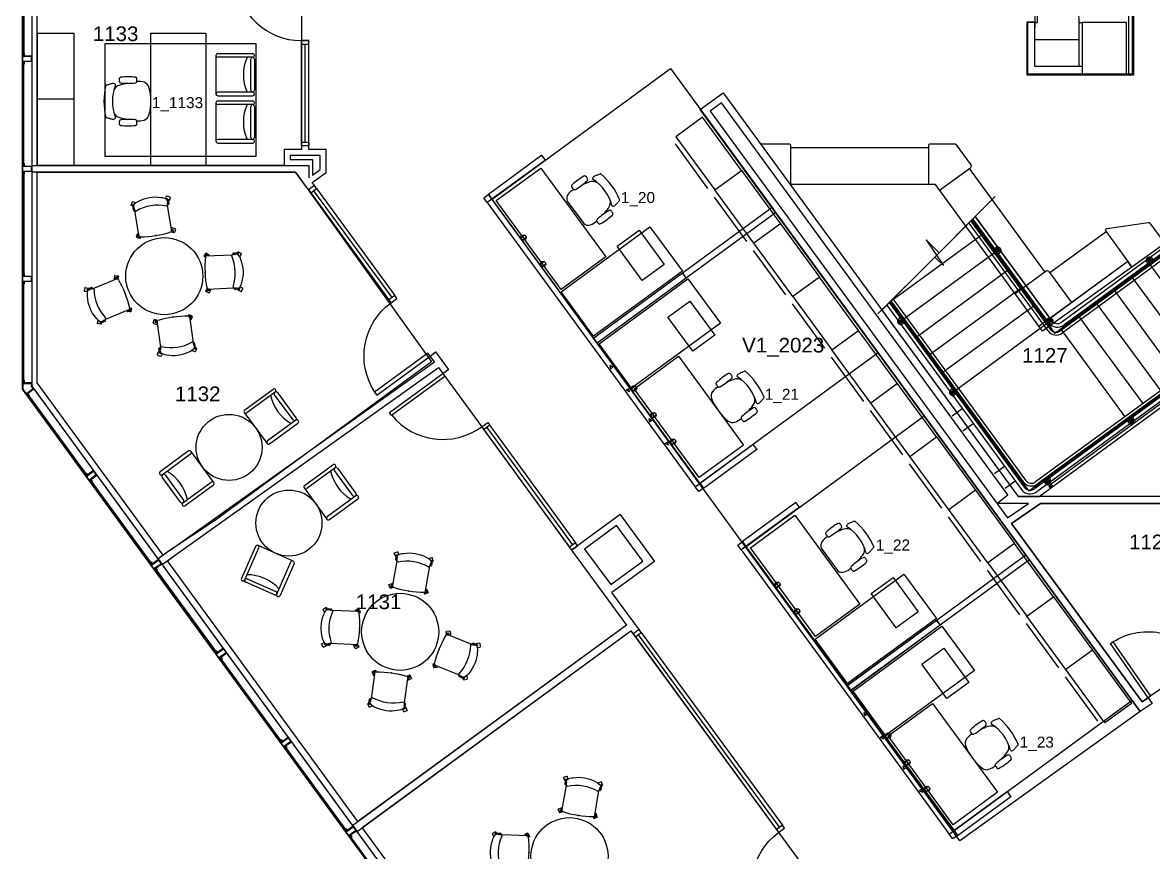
# Model space of a CAD drawing. Header units: inches. Extents: x 4 to 2210, y 3 to 2073.
# Drawn here: x 4 to 620, y 381 to 833 of the extents above; entities that cross this region are included whole.
import ezdxf
from ezdxf.enums import TextEntityAlignment as Align

# ---------------------------------------------------------------- set-up
doc = ezdxf.new("R2010")
doc.units = ezdxf.units.IN
doc.header["$MEASUREMENT"] = 0
for name, color, linetype in [('Planon_construction', 253, 'Continuous'), ('Planon_floor', 1, 'Continuous'), ('Planon_space', 40, 'Continuous'), ('Planon_space_number', 30, 'Continuous'), ('Planon_workspace', 210, 'Continuous'), ('Planon_workspace_number', 160, 'Continuous'), ('Planon_zone', 70, 'Continuous')]:
    doc.layers.add(name, color=color, linetype=linetype)
doc.styles.get("Standard").update_dxf_attribs({"font": 'arial.ttf'})
doc.styles.add('TEXT', font='arial.ttf')

# ---------------------------------------------------------------- blocks, each defined once
blk = doc.blocks.new('Furniture_Workstation_2')
at = {"layer": 'Planon_construction'}
for p, q in [((0, 0), (20, 0)), ((0, 0), (0, -72)), ((20, -72), (20, 0)), ((61.88, -72), (61.88, 0)), ((61.88, 0), (91.88, 0)), ((91.88, 0), (91.88, -72)), ((97.33, -12.11), (97.33, -33.11)), ((98.33, -11.11), (117.45, -11.11)), ((117.45, -13.11), (98.33, -13.11)), ((116.33, -31.11), (116.33, -14.11)), ((118.33, -14.11), (118.33, -31.11)), ((20, -36), (0, -36)), ((117.45, -32.11), (98.33, -32.11)), ((98.33, -34.11), (117.45, -34.11)), ((98.33, -36.87), (117.45, -36.87)), ((97.33, -37.87), (97.33, -58.87)), ((117.45, -38.87), (98.33, -38.87)), ((116.33, -56.87), (116.33, -39.87)), ((118.33, -39.87), (118.33, -56.87)), ((117.45, -57.87), (98.33, -57.87)), ((98.33, -59.87), (117.45, -59.87)), ((20, -72), (0, -72)), ((91.88, -72), (61.88, -72))]:
    blk.add_line(p, q, dxfattribs=at)
for centre, radius, start, end in [((98.33, -12.11), 1, 90, 270), ((117.45, -12.11), 1, 270, 90), ((135.75, -22.63), 23.42, 156.13029, 203.86971), ((117.33, -14.11), 1, 0, 180), ((45.58, -24.87), 0.906, 95.91227, 172.29345), ((49.24, -60.2), 36.43, 83.37709, 95.91227), ((51.93, -30.15), 6.32, 71.34861, 76.21356), ((53.81, -24.6), 0.458, 8.0181, 71.34861), ((47.19, -25.53), 7.14, 352.23901, 8.0181), ((73.96, -37.11), 37.67, 166.67131, 193.32868), ((37.68, -28.52), 0.391, 99.12852, 166.67131), ((35.13, -12.59), 15.74, 279.12851, 286.02936), ((40.6, -31.64), 4.08, 93.37272, 106.02936), ((41.27, -30.68), 3.25, 74.65259, 106.33388), ((64.98, -37.11), 24.07, 158.71099, 201.289), ((46.25, -33.01), 4.91, 105.19351, 161.74731), ((41.97, -28.16), 0.629, 339.98261, 74.65259), ((50.41, -25.52), 5.78, 172.29345, 187.68998), ((45.58, -26.17), 0.906, 187.68998, 264.13755), ((63.55, -96.76), 70.97, 101.69514, 105.18941), ((49.23, 9.44), 36.71, 264.13755, 276.57525), ((51.24, -18.43), 8.87, 284.35308, 287.66728), ((53.8, -26.43), 0.471, 286.4759, 352.23901), ((55.17, -37.21), 10.93, 73.47865, 94.65766), ((57.2, -30.38), 3.8, 15.92398, 73.49154), ((32.75, -37.01), 29.14, 344.81823, 15.27333), ((98.33, -33.11), 1, 90, 270), ((98.33, -37.87), 1, 90, 270), ((117.33, -31.11), 1, 180, 0), ((117.45, -33.11), 1, 270, 90), ((117.45, -37.87), 1, 270, 90), ((46.25, -41.21), 4.91, 198.25269, 254.80648), ((135.75, -48.39), 23.42, 156.13029, 203.86971), ((117.33, -39.87), 1, 0, 180), ((37.68, -45.7), 0.391, 193.32868, 260.87149), ((35.13, -61.63), 15.74, 73.97064, 80.87148), ((40.6, -42.58), 4.08, 253.97064, 266.62728), ((41.27, -43.54), 3.25, 253.66611, 285.34742), ((41.97, -46.06), 0.629, 285.34742, 20.01739), ((50.41, -48.7), 5.78, 172.31001, 187.70655), ((45.58, -48.05), 0.906, 95.86246, 172.31001), ((63.55, 22.54), 70.97, 254.81058, 258.30486), ((49.23, -83.66), 36.71, 83.42477, 95.86246), ((51.24, -55.79), 8.87, 72.33271, 75.6469), ((53.8, -47.79), 0.471, 7.76099, 73.52411), ((55.17, -36.82), 10.93, 265.2105, 286.52135), ((47.19, -48.69), 7.14, 351.9819, 7.76099), ((57.2, -43.64), 3.8, 286.47844, 344.76217), ((45.58, -49.35), 0.906, 187.70655, 264.08772), ((49.24, -14.02), 36.43, 264.08772, 276.62292), ((51.93, -44.07), 6.32, 283.78643, 288.65138), ((53.81, -49.62), 0.458, 288.65138, 351.9819), ((98.33, -58.87), 1, 90, 270), ((117.33, -56.87), 1, 180, 0), ((117.45, -58.87), 1, 270, 90)]:
    blk.add_arc(centre, radius, start, end, dxfattribs=at)
blk = doc.blocks.new('GUEST CHAIR')
at = {"layer": 'Planon_construction'}
for p, q in [((-11.5, 1), (-11.5, 20.12)), ((-9.5, 20.12), (-9.5, 1)), ((-8.5, 21), (8.5, 21)), ((8.5, 19), (-8.5, 19)), ((9.5, 20.12), (9.5, 1)), ((11.5, 1), (11.5, 20.12)), ((-10.5, 0), (10.5, 0))]:
    blk.add_line(p, q, dxfattribs=at)
for centre, radius, start, end in [((-10.5, 20.12), 1, 360, 180), ((-8.5, 20), 1, 90, 270), ((8.5, 20), 1, 270, 90), ((10.5, 20.12), 1, 0, 180), ((0.02, 38.42), 23.42, 246.13029, 293.86971), ((-10.5, 1), 1, 180, 360), ((10.5, 1), 1, 180, 0)]:
    blk.add_arc(centre, radius, start, end, dxfattribs=at)
blk = doc.blocks.new('1Front_1100_A-4_Data_Elec 07 26 18_RDI BASE$0$BaseBldg-WinFrame')
for p, q in [((0, 1.5), (0, -1.5)), ((4, 1.5), (0, 1.5)), ((0.25, 1.25), (5, 1.25)), ((0.25, -1.25), (0.25, 1.25)), ((4, 1.5), (4, 2.75)), ((4, 2.75), (4.25, 2.75)), ((4.25, 1.5), (4.25, 2.75)), ((4.25, 1.5), (4.75, 1.5)), ((4.75, 2.75), (5, 2.75)), ((4.75, 1.5), (4.75, 2.75)), ((5, 1.25), (5, 2.75)), ((0, -1.5), (4, -1.5)), ((5, -1.25), (0.25, -1.25)), ((4, -2.75), (4, -1.5)), ((4.25, -2.75), (4, -2.75)), ((4.25, -1.5), (4.75, -1.5)), ((4.25, -1.5), (4.25, -2.75)), ((4.75, -1.5), (4.75, -2.75)), ((5, -2.75), (4.75, -2.75)), ((5, -2.75), (5, -1.25))]:
    blk.add_line(p, q)
blk = doc.blocks.new('1Front_1100_A-4_Data_Elec 07 26 18_RDI BASE$0$30DOOR')
for p, q in [((0, 0), (0, 4)), ((36, 0), (36, 4))]:
    blk.add_line(p, q)
blk.add_lwpolyline([(0, -36), (0, 0), (2, 0), (2, -36)], close=True)
blk.add_arc((0, 0), 36, 273.18474, 0)
blk = doc.blocks.new('1Front_1100_A-4_Data_Elec 07 26 18_RDI BASE$0$DOOR36')
blk.add_lwpolyline([(0, 0), (0, -36), (1.5, -36), (1.5, 0)], close=True)
blk.add_arc((0, 0), 36, 270, 0)
blk = doc.blocks.new('P_33P-36-3-0-SF')
at = {"layer": 'Planon_construction'}
for p, q in [((36, 3.2244), (0, 3.2244)), ((0, 3.2244), (0, 0)), ((0, 0), (36, 0)), ((36, 0), (36, 3.2244))]:
    blk.add_line(p, q, dxfattribs=at)
for p in [(0, 3.2244), (0, 0), (36, 3.2244), (36, 0)]:
    blk.add_point(p, dxfattribs=at)
at = {"layer": 'Planon_construction', "style": 'TEXT'}
blk.add_attdef('CAPLABEL', text='', height=2, dxfattribs=at).set_placement((18, 1.6122), align=Align.MIDDLE_CENTER)
at = {"layer": 'Planon_construction', "style": 'TEXT', "flags": 1}
for tag in ['NARRATELEFTHANDEDDOOR', 'NARRATEALLOWHILOGLASS', 'NARRATEMIDWIRECONN', 'NARRATEBASEHIGH', 'NARRATESTACKHIGH', 'NARRATEELECTRIC', 'NARRATEDOORWAY', 'NARRATEFRAMETYPE', 'NARRATELENGTH', 'NARRATEWIDTH', 'CAPASM']:
    blk.add_attdef(tag, text='', height=0.0001, dxfattribs=at).set_placement((18, 1.6122), align=Align.MIDDLE_CENTER)
blk = doc.blocks.new('Furniture_Workstation_7')
at = {"layer": 'Planon_construction'}
for p, q in [((0, 98.11), (0, 1.61)), ((3.23, 1.61), (3.23, 98.11)), ((3.3, 96.5), (63.41, 96.5)), ((63.41, 96.5), (63.41, 98.11)), ((1.61, 82.61), (0.76, 80.9)), ((0.76, 80.9), (2.46, 80.9)), ((1.61, 82.61), (2.46, 80.9)), ((42.64, 85.11), (57.39, 85.11)), ((42.64, 61.99), (42.64, 85.11)), ((57.39, 85.11), (57.39, 61.99)), ((1.61, 64.62), (0.76, 66.32)), ((0.76, 66.32), (2.46, 66.32)), ((1.61, 64.62), (2.46, 66.32)), ((3.35, 65.36), (6.35, 65.36)), ((3.35, 63.86), (6.35, 63.86)), ((4.67, 4.47), (4.67, 64.47)), ((4.67, 64.47), (34.67, 64.47)), ((34.67, 64.47), (34.67, 4.47)), ((57.39, 61.99), (42.64, 61.99)), ((1.61, 46.61), (0.76, 44.9)), ((0.76, 44.9), (2.46, 44.9)), ((1.61, 46.61), (2.46, 44.9)), ((3.24, 47.36), (6.24, 47.36)), ((3.24, 45.86), (6.24, 45.86)), ((1.61, 28.62), (0.76, 30.32)), ((0.76, 30.32), (2.46, 30.32)), ((1.61, 28.62), (2.46, 30.32)), ((3.35, 29.36), (6.35, 29.36)), ((3.35, 27.86), (6.35, 27.86)), ((0, 1.6), (0.01, 1.61)), ((0, 1.61), (3.23, 1.61)), ((0, 1.59), (0, 1.6)), ((0, -1.59), (0, 1.59)), ((0.01, 1.61), (0.02, 1.61)), ((0.02, 1.61), (3.21, 1.61)), ((3.21, 1.61), (3.22, 1.61)), ((3.22, 1.61), (3.23, 1.6)), ((3.23, 1.6), (3.23, 1.59)), ((3.23, 1.59), (3.23, -1.59)), ((34.67, 4.47), (4.67, 4.47)), ((0, -1.6), (0, -1.59)), ((0.01, -1.61), (0, -1.6)), ((0.01, -1.61), (0.02, -1.61)), ((3.21, -1.61), (0.02, -1.61)), ((3.22, -1.61), (3.21, -1.61)), ((3.23, -1.6), (3.22, -1.61)), ((3.23, -1.59), (3.23, -1.6))]:
    blk.add_line(p, q, dxfattribs=at)
at = {"layer": 'Planon_construction', "extrusion": (5.13171e-49, -8.55285e-50, -1)}
for p, q in [((3.73, 95.47), (63.73, 95.47)), ((3.73, 65.47), (3.73, 95.47)), ((63.73, 95.47), (63.73, 65.47)), ((63.73, 65.47), (3.73, 65.47))]:
    blk.add_line(p, q, dxfattribs=at)
at = {"layer": 'Planon_construction'}
for centre in [(4.85, 64.61), (4.74, 46.61), (4.85, 28.61)]:
    blk.add_circle(centre, 1.44, dxfattribs=at)
for centre, radius, start, end in [((39.35, 34.28), 3.8, 106.47844, 164.76217), ((41.37, 27.45), 10.93, 85.28136, 106.52135), ((49.36, 39.23), 7.14, 171.9819, 187.76099), ((42.75, 38.33), 0.471, 187.76099, 253.52411), ((42.74, 40.16), 0.458, 108.65138, 171.9819), ((44.62, 34.61), 6.32, 103.78643, 108.65138), ((45.31, 46.33), 8.87, 252.33271, 255.6469), ((47.31, 4.56), 36.43, 84.08772, 96.62292), ((47.31, 74.2), 36.71, 263.42477, 275.86246), ((32.99, -32), 70.97, 74.81058, 78.30486), ((50.97, 39.89), 0.906, 7.70655, 84.08772), ((50.97, 38.58), 0.906, 275.86246, 352.31001), ((46.14, 39.24), 5.78, 352.31001, 7.70655), ((54.58, 36.6), 0.629, 105.34742, 200.01739), ((55.28, 34.07), 3.25, 73.66611, 105.34742), ((55.95, 33.12), 4.08, 73.97064, 86.62728), ((61.42, 52.17), 15.74, 253.97064, 260.87148), ((63.8, 27.65), 29.14, 164.81823, 195.27333), ((50.3, 31.75), 4.91, 18.25269, 74.80648), ((31.57, 27.65), 24.07, 338.71099, 21.289), ((58.86, 36.24), 0.391, 13.32868, 80.87149), ((22.59, 27.65), 37.67, 346.67131, 13.32868), ((39.35, 21.01), 3.8, 195.92398, 253.49154), ((32.99, 87.3), 70.97, 281.69514, 285.18941), ((50.3, 23.55), 4.91, 285.19351, 341.74731), ((54.58, 18.69), 0.629, 159.98261, 254.65259), ((61.42, 3.12), 15.74, 99.12851, 106.02936), ((58.86, 19.05), 0.391, 279.12852, 346.67131), ((41.37, 27.84), 10.93, 253.47865, 274.71865), ((49.36, 16.07), 7.14, 172.23901, 188.0181), ((42.75, 16.97), 0.471, 106.4759, 172.23901), ((42.74, 15.14), 0.458, 188.0181, 251.34861), ((44.62, 20.69), 6.32, 251.34861, 256.21356), ((45.31, 8.97), 8.87, 104.35308, 107.66728), ((47.31, -18.9), 36.71, 84.13755, 96.57525), ((47.31, 50.74), 36.43, 263.37709, 275.91227), ((50.97, 16.71), 0.906, 7.68998, 84.13755), ((50.97, 15.4), 0.906, 275.91227, 352.29345), ((46.14, 16.06), 5.78, 352.29345, 7.68998), ((55.28, 21.22), 3.25, 254.65259, 286.33388), ((55.95, 22.18), 4.08, 273.37272, 286.02936)]:
    blk.add_arc(centre, radius, start, end, dxfattribs=at)
at = {"layer": 'Planon_construction', "rotation": 179.9999999999999}
blk.add_blockref('P_33P-36-3-0-SF', (39.23, 1.61), dxfattribs=at)
blk = doc.blocks.new('Furniture_Workstation_6')
at = {"layer": 'Planon_construction'}
for p, q in [((0, 0), (0.01, 0)), ((0.01, 0), (3.2, 0)), ((3.2, 0), (3.21, 0)), ((3.22, -98.73), (3.22, 0)), ((39.32, 0), (3.22, 0)), ((39.32, -3.22), (39.32, 0)), ((-0.01, -0.01), (0, 0)), ((-0.01, -0.01), (-0.01, -0.02)), ((-0.01, -3.21), (-0.01, -0.02)), ((-0.01, -3.22), (-0.01, -3.21)), ((0, -3.22), (-0.01, -3.22)), ((39.32, -3.22), (-0.01, -3.22)), ((-0.01, -3.22), (-0.01, -98.73)), ((0.01, -3.23), (0, -3.22)), ((3.2, -3.23), (0.01, -3.23)), ((3.21, -3.22), (3.2, -3.23)), ((3.21, 0), (3.22, -0.01)), ((3.22, -3.22), (3.21, -3.22)), ((3.22, -0.01), (3.22, -0.02)), ((3.22, -0.02), (3.22, -3.21)), ((3.22, -3.21), (3.22, -3.22)), ((3.23, -29.48), (6.23, -29.48)), ((35.67, -28.22), (35.68, -43.52)), ((3.23, -30.98), (6.23, -30.98)), ((3.34, -47.47), (6.34, -47.47)), ((3.34, -48.97), (6.34, -48.97)), ((3.72, -96.25), (3.72, -66.25)), ((3.72, -66.25), (63.72, -66.25)), ((43.14, -87.36), (43.14, -64.24)), ((43.14, -64.24), (57.89, -64.24)), ((57.89, -64.24), (57.89, -87.36)), ((63.72, -66.25), (63.72, -96.25)), ((57.89, -87.36), (43.14, -87.36)), ((63.29, -97.11), (3.29, -97.11)), ((63.72, -96.25), (3.72, -96.25)), ((63.29, -98.73), (63.29, -97.1)), ((63.29, -97.1), (63.4, -97.1)), ((63.4, -98.73), (63.4, -97.1))]:
    blk.add_line(p, q, dxfattribs=at)
at = {"layer": 'Planon_construction', "extrusion": (5.13171e-49, -8.55285e-50, -1)}
for p, q in [((4.66, -65.25), (4.66, -5.25)), ((4.66, -5.25), (34.66, -5.25)), ((34.66, -5.25), (34.66, -65.25)), ((34.66, -65.25), (4.66, -65.25))]:
    blk.add_line(p, q, dxfattribs=at)
at = {"layer": 'Planon_construction'}
for centre in [(4.73, -30.23), (4.84, -48.22)]:
    blk.add_circle(centre, 1.44, dxfattribs=at)
for centre, radius, start, end in [((49.35, -24.27), 7.14, 171.9819, 187.76099), ((42.73, -23.34), 0.458, 108.65138, 171.9819), ((44.61, -28.89), 6.32, 103.78643, 108.65138), ((47.3, -58.94), 36.43, 84.08772, 96.62292), ((50.96, -23.61), 0.906, 7.70655, 84.08772), ((46.13, -24.26), 5.78, 352.31001, 7.70655), ((39.34, -29.22), 3.8, 106.47844, 164.76217), ((41.37, -36.05), 10.93, 85.28136, 106.52135), ((42.74, -25.17), 0.471, 187.76099, 253.52411), ((45.3, -17.17), 8.87, 252.33271, 255.6469), ((47.3, 10.7), 36.71, 263.42477, 275.86246), ((32.98, -95.5), 70.97, 74.81058, 78.30486), ((50.96, -24.91), 0.906, 275.86246, 352.31001), ((50.29, -31.75), 4.91, 18.25269, 74.80648), ((54.57, -26.9), 0.629, 105.34742, 200.01739), ((31.56, -35.85), 24.07, 338.71099, 21.289), ((55.27, -29.42), 3.25, 73.66611, 105.34742), ((55.94, -30.38), 4.08, 73.97064, 86.62728), ((61.41, -11.33), 15.74, 253.97064, 260.87148), ((58.85, -27.26), 0.391, 13.32868, 80.87149), ((22.58, -35.85), 37.67, 346.67131, 13.32868), ((50.29, -39.95), 4.91, 285.19351, 341.74731), ((39.34, -42.48), 3.8, 195.92398, 253.49154), ((41.37, -35.65), 10.93, 253.47865, 274.71865), ((49.35, -47.43), 7.14, 172.23901, 188.0181), ((42.74, -46.53), 0.471, 106.4759, 172.23901), ((42.73, -48.36), 0.458, 188.0181, 251.34861), ((44.61, -42.81), 6.32, 251.34861, 256.21356), ((45.3, -54.53), 8.87, 104.35308, 107.66728), ((47.3, -82.4), 36.71, 84.13755, 96.57525), ((47.3, -12.76), 36.43, 263.37709, 275.91227), ((32.98, 23.8), 70.97, 281.69514, 285.18941), ((50.96, -46.79), 0.906, 7.68998, 84.13755), ((50.96, -48.09), 0.906, 275.91227, 352.29345), ((46.13, -47.44), 5.78, 352.29345, 7.68998), ((54.57, -44.8), 0.629, 159.98261, 254.65259), ((55.27, -42.28), 3.25, 254.65259, 286.33388), ((55.94, -41.32), 4.08, 273.37272, 286.02936), ((61.41, -60.37), 15.74, 99.12851, 106.02936), ((58.85, -44.44), 0.391, 279.12852, 346.67131)]:
    blk.add_arc(centre, radius, start, end, dxfattribs=at)
for p in [(3.22, 0), (3.22, -3.22)]:
    blk.add_point(p, dxfattribs=at)
blk = doc.blocks.new('*X26')
for p, q in [((383.84, 5599.81), (384.36, 5600.33)), ((383.85, 5599.64), (384.52, 5600.32)), ((383.89, 5599.51), (384.65, 5600.27)), ((383.93, 5600.08), (384.09, 5600.24)), ((383.96, 5599.41), (384.76, 5600.2)), ((384.05, 5599.32), (384.85, 5600.11)), ((384.16, 5599.25), (384.92, 5600)), ((384.3, 5599.21), (384.96, 5599.87)), ((384.47, 5599.2), (384.96, 5599.7))]:
    blk.add_line(p, q)
blk = doc.blocks.new('*X23')
for p, q in [((424.96, 787.18), (426.01, 788.22)), ((424.96, 787.35), (425.83, 788.22)), ((424.99, 787.03), (426.15, 788.19)), ((425, 787.57), (425.61, 788.18)), ((425.03, 786.9), (426.29, 788.15)), ((425.1, 786.78), (426.4, 788.09)), ((425.17, 786.68), (426.5, 788.01)), ((425.25, 786.59), (426.6, 787.93)), ((425.35, 786.51), (426.68, 787.83)), ((425.46, 786.44), (426.74, 787.72)), ((425.58, 786.38), (426.8, 787.6)), ((425.72, 786.34), (426.84, 787.46)), ((425.88, 786.33), (426.85, 787.3)), ((426.07, 786.34), (426.84, 787.11)), ((426.34, 786.43), (426.75, 786.85))]:
    blk.add_line(p, q)
blk = doc.blocks.new('1Front_1100_A-4_Data_Elec 07 26 18_RDI BASE$0$guardrailbracket')
for p, q in [((-1.75, 3.4), (1.75, 3.4)), ((-1.75, 3.4), (-1.75, 1.75)), ((-1.75, 2.87), (1.75, 2.87)), ((-1.54, 3.5), (-1.54, 3.4)), ((-0.17, 3.5), (-0.17, 2.74)), ((0.21, 3.5), (0.21, 2.73)), ((1.54, 3.5), (1.54, 3.4)), ((1.75, 3.4), (1.75, 1.75))]:
    blk.add_line(p, q)
blk.add_circle((0, 1.75), 1)
blk.add_arc((0, 1.75), 1.75, 180, 360)
at = {"rotation": 270}
blk.add_blockref('*X23', (-787.28, 427.65), dxfattribs=at)
blk = doc.blocks.new('*X27')
for p, q in [((424.96, 787.18), (426.01, 788.22)), ((424.96, 787.35), (425.83, 788.22)), ((424.99, 787.03), (426.15, 788.19)), ((425, 787.57), (425.61, 788.18)), ((425.03, 786.9), (426.29, 788.15)), ((425.1, 786.78), (426.4, 788.09)), ((425.17, 786.68), (426.5, 788.01)), ((425.25, 786.59), (426.6, 787.93)), ((425.35, 786.51), (426.68, 787.83)), ((425.46, 786.44), (426.74, 787.72)), ((425.58, 786.38), (426.8, 787.6)), ((425.72, 786.34), (426.84, 787.46)), ((425.88, 786.33), (426.85, 787.3)), ((426.07, 786.34), (426.84, 787.11)), ((426.34, 786.43), (426.75, 786.85))]:
    blk.add_line(p, q)
blk = doc.blocks.new('1Front_1100_A-4_Data_Elec 07 26 18_RDI BASE$0$AHEAD')
blk.add_line((-0.19, 0), (-1.33, 0))
at = {"const_width": 0.25}
blk.add_lwpolyline([(-1.25, -1.06), (-0.19, 0), (-1.25, 1.06)], dxfattribs=at)
blk = doc.blocks.new('staircase block')
at = {"layer": 'Planon_construction'}
for p, q in [((2516, 1616), (28, 1620)), ((-99, -2173), (-92, 1500)), ((-59, -2173), (-52, 1500)), ((-43, -1920), (-37, 1565)), ((2525, 1561), (-37, 1565)), ((2523, 1576), (28, 1580)), ((2526, 1551), (82, 1555)), ((2531, 1521), (83, 1525)), ((1321, 320), (1323, 1553)), ((1561, 319), (1563, 1553)), ((1801, 319), (1803, 1552)), ((2041, 319), (2043, 1552)), ((2281, 318), (2283, 1552)), ((2521, 318), (2523, 1551)), ((-150, -2149), (-150, 1358)), ((-116, 1356), (-150, 1358)), ((-34, -2193), (-27, 1446)), ((-4, -2193), (3, 1446)), ((-116, -2149), (-116, 1356)), ((1138, -2193), (1140, 254)), ((1169, -2199), (1170, 254)), ((1182, -1920), (1184, 320)), ((2716, 321), (1184, 320)), ((2716, 320), (1214, 320)), ((2709, 365), (1250, 364)), ((2714, 334), (1250, 334)), ((2718, 306), (1318, 306)), ((2724, 266), (1318, 266)), ((1184, 240), (0, 240)), ((1197, -2238), (1198, 186)), ((1237, -2243), (1238, 186)), ((1184, 0), (0, 0)), ((1184, -240), (0, -240)), ((1184, -480), (-1, -480)), ((1184, -720), (-1, -720)), ((1184, -960), (-2, -960)), ((567, -2120), (581, -1051)), ((1184, -1200), (-2, -1200)), ((1184, -1440), (-3, -1440)), ((1184, -1680), (-3, -1680)), ((1182, -1920), (-43, -1920)), ((-284, -2082), (-284, -2162)), ((-254, -2082), (-254, -2162)), ((-215, -2013), (-187, -2013)), ((-213, -2043), (-187, -2043)), ((-187, -2013), (-187, -2043)), ((1350, -2013), (1321, -2013)), ((1321, -2013), (1321, -2043)), ((1348, -2042), (1321, -2043)), ((1388, -2082), (1388, -2162)), ((1418, -2082), (1418, -2162)), ((-59, -2173), (-99, -2173)), ((-174, -2242), (-84, -2243)), ((-174, -2272), (-84, -2273)), ((1308, -2242), (1218, -2243)), ((1308, -2272), (1218, -2273))]:
    blk.add_line(p, q, dxfattribs=at)
blk.add_lwpolyline([(2771, -38), (2639, 818), (2836, 848), (2499, 863), (2629, 883), (2496, 1751)], dxfattribs=at)
for centre, radius in [((-133, 1339), 17), ((570, -1920), 60), ((-133, -2148), 17), ((-79, -2148), 20), ((1218, -2145), 20)]:
    blk.add_circle(centre, radius, dxfattribs=at)
for centre, radius, start, end in [((28, 1500), 120, 89.9005, 179.898), ((28, 1500), 80, 89.9005, 179.898), ((83, 1445), 110, 89.898, 179.9005), ((83, 1445), 80, 89.898, 179.9005), ((1250, 254), 110, 90.0174, 179.9675), ((1250, 254), 80, 90.0174, 179.9675), ((1318, 186), 120, 90.018, 179.9669), ((1318, 186), 80, 90.018, 179.9669), ((-214, -2083), 70, 89.7273, 179.9005), ((-214, -2083), 40, 89.7273, 179.9005), ((1348, -2082), 70, 0.0995, 90.2727), ((1348, -2082), 40, 0.0995, 90.2727), ((-174, -2162), 110, 179.9005, 269.9005), ((-174, -2162), 80, 179.9005, 269.9005), ((-84, -2193), 80, 269.9005, 359.9005), ((-84, -2193), 50, 269.9005, 359.9005), ((1218, -2193), 80, 180.0995, 270.0995), ((1218, -2193), 50, 180.0995, 270.0995), ((1308, -2162), 80, 270.0995, 0.0995), ((1308, -2162), 110, 270.0995, 0.0995)]:
    blk.add_arc(centre, radius, start, end, dxfattribs=at)
for name, p, xscale, yscale, zscale, rotation in [('1Front_1100_A-4_Data_Elec 07 26 18_RDI BASE$0$guardrailbracket', (1324, 1633), 20, 20, 20, 179.9918622649364), ('1Front_1100_A-4_Data_Elec 07 26 18_RDI BASE$0$guardrailbracket', (2284, 1631), 20, 20, 20, 179.9918622649364), ('*X26', (-128945, -107114), -29.99999999999876, 29.99999999999999, 30, 306.1687181021417), ('1Front_1100_A-4_Data_Elec 07 26 18_RDI BASE$0$guardrailbracket', (-107, 1336), 20, 20, 20, 269.9918622649373), ('1Front_1100_A-4_Data_Elec 07 26 18_RDI BASE$0$guardrailbracket', (-109, 212), 20, 20, 20, 269.9918622649375), ('1Front_1100_A-4_Data_Elec 07 26 18_RDI BASE$0$guardrailbracket', (1325, 250), -20, 20, 20, 0.04289075405695009), ('1Front_1100_A-4_Data_Elec 07 26 18_RDI BASE$0$guardrailbracket', (2285, 250), -20, 20, 20, 0.04289075405695009), ('1Front_1100_A-4_Data_Elec 07 26 18_RDI BASE$0$guardrailbracket', (-112, -988), 20, 20, 20, 269.9918622649375), ('1Front_1100_A-4_Data_Elec 07 26 18_RDI BASE$0$guardrailbracket', (1253, -985), -20, 20, 20, 90.00813773505996), ('1Front_1100_A-4_Data_Elec 07 26 18_RDI BASE$0$AHEAD', (581, -1051), -90.00000000000149, 90.00000000000149, 90, 269.2184342110873), ('*X27', (8442, 13597), 20, 20, 20, 179.9918622649393)]:
    blk.add_blockref(name, p, dxfattribs=dict(at, xscale=xscale, yscale=yscale, zscale=zscale, rotation=rotation))
at = {"layer": 'Planon_construction', "extrusion": (0, 0, -1), "xscale": 20, "yscale": 20, "zscale": -20, "rotation": 179.99186226494}
blk.add_blockref('*X27', (7302, 13600), dxfattribs=at)
blk = doc.blocks.new('P_95-7R')
at = {"layer": 'Planon_construction'}
for p, q in [((-0.03, 8.89), (0.29, 9.44)), ((0.64, 8.28), (0.04, 8.62)), ((0.53, 9.85), (0.84, 10.4)), ((0.72, 9.9), (0.72, 9.9)), ((0.72, 9.9), (1.48, 9.9)), ((0.72, 9.02), (15.34, 9.02)), ((1.11, 10.47), (2.64, 9.59)), ((2.55, 9.02), (2.72, 9.31)), ((2.65, 9.58), (2.64, 9.59)), ((18.24, 9.9), (15.94, 9.9)), ((18.07, 9.9), (18.36, 10.4)), ((18.62, 10.47), (20.16, 9.58)), ((19.36, 7.81), (20.23, 9.31)), ((-0.03, -10.03), (0.29, -9.48)), ((1.58, -11.19), (0.04, -10.3)), ((0.53, -9.07), (0.76, -8.67)), ((0.72, -9.02), (15.34, -9.02)), ((0.72, -9.9), (1.48, -9.9)), ((0.72, -9.9), (0.72, -9.9)), ((1.85, -11.11), (2.72, -9.61)), ((2.1, -9.02), (2.65, -9.34)), ((18.24, -9.9), (15.94, -9.9)), ((17.48, -10.03), (17.56, -9.9)), ((19.09, -11.19), (17.56, -10.3)), ((18.83, -8.57), (20.16, -9.34)), ((19.36, -11.11), (20.23, -9.61))]:
    blk.add_line(p, q, dxfattribs=at)
for centre in [(1.48, 9.46), (1.48, -9.46)]:
    blk.add_circle(centre, 0.437, dxfattribs=at)
for centre, radius, start, end in [((0.14, 8.79), 0.197, 150, 240.00001), ((53.76, 0), 53.76, 171.02313, 188.97688), ((0.72, 9.46), 0.438, 90, 270), ((1.4, 8.27), 0.749, 90.04994, 171.13994), ((1.01, 10.3), 0.197, 60, 150), ((2.55, 9.41), 0.197, 329.99999, 60), ((15.63, 8.4), 0.69, 120.66953, 179.81816), ((-7.14, 0), 23.63, 339.16397, 20.83603), ((15.75, 8), 1.1, 80.90945, 115.06613), ((15.94, 9.46), 0.437, 313.92418, 236.19275), ((18.84, -5.44), 14.82, 98.46926, 101.35687), ((16.12, 12.32), 3.15, 279.87091, 294.71824), ((16.94, 6.35), 3.15, 63.66029, 80.99716), ((18.24, 9.46), 0.438, 296.27027, 90), ((14.02, 5.08), 5.95, 10.97637, 43.38912), ((18.53, 10.3), 0.197, 60, 150), ((19.19, 7.9), 0.197, 313.77127, 329.99999), ((1.98, 0), 18.93, 340.82633, 19.17367), ((20.06, 9.41), 0.197, 329.99999, 60), ((14.02, -5.08), 5.95, 316.61088, 349.7188), ((0.14, -10.13), 0.197, 150, 240.00001), ((0.72, -9.46), 0.438, 90, 270), ((1.4, -8.27), 0.749, 188.86006, 269.95006), ((1.68, -11.02), 0.197, 240.00001, 329.99999), ((2.55, -9.51), 0.197, 329.99999, 60), ((15.63, -8.4), 0.69, 180.18184, 239.33046), ((15.75, -8), 1.1, 244.93386, 279.09055), ((15.94, -9.46), 0.437, 123.80726, 46.07581), ((18.84, 5.44), 14.82, 258.64314, 261.53073), ((16.12, -12.32), 3.15, 65.28177, 80.12909), ((16.94, -6.35), 3.15, 279.00285, 296.3397), ((17.65, -10.13), 0.197, 150, 240.00001), ((18.24, -9.46), 0.438, 270, 63.72972), ((19.19, -11.02), 0.197, 240.00001, 329.99999), ((20.06, -9.51), 0.197, 329.99999, 60)]:
    blk.add_arc(centre, radius, start, end, dxfattribs=at)
blk.add_point((0, 0), dxfattribs=at)
at = {"layer": 'Planon_construction', "style": 'TEXT', "flags": 1}
for tag in ['CAPPN', 'CAPMG', 'CAPMC', 'CAPQT', 'CAPDH', 'CAPGC']:
    blk.add_attdef(tag, (0, 0), '', height=0.001, dxfattribs=at)

msp = doc.modelspace()

# ---------------------------------------------------------------- linework, layer by layer
at = {"layer": 'Planon_construction'}
for p, q in [((4.17, 872.03), (4.17, 815.03)), ((4.42, 872.03), (4.42, 815.03)), ((155.79, 767.99), (155.79, 823.38)), ((157.79, 767.99), (157.79, 821.38)), ((555.6, 823.92), (579.64, 823.92)), ((4.17, 755.03), (4.17, 812.03)), ((4.42, 755.03), (4.42, 812.03)), ((359.45, 767.05), (377.17, 742.84)), ((497.54, 765.01), (422.54, 765.01)), ((520.8, 755.71), (512.84, 766.6)), ((4.17, 752.03), (4.17, 695.03)), ((4.42, 752.03), (4.42, 695.03)), ((8.82, 755.54), (8.82, 751.54)), ((503.64, 741.92), (520.59, 754.31)), ((519.77, 753.71), (561.06, 697.22)), ((160.84, 740.43), (203.46, 682.13)), ((162.44, 741.59), (205.08, 683.31)), ((164.05, 742.78), (206.68, 684.48)), ((380.69, 742.48), (380.69, 742.48)), ((380.71, 738), (398.43, 713.79)), ((416.84, 723.55), (402.32, 712.92)), ((594.42, 719.16), (563.76, 696.71)), ((594.22, 719.43), (608.61, 699.74)), ((401.95, 713.43), (401.95, 713.43)), ((401.97, 708.95), (419.69, 684.74)), ((606.22, 703.01), (557.81, 667.57)), ((561.77, 697.73), (544.81, 685.32)), ((563.17, 697.52), (575.57, 680.55)), ((4.17, 637.02), (4.17, 692.03)), ((4.42, 637.02), (4.42, 692.03)), ((423.21, 684.37), (423.21, 684.37)), ((423.23, 679.9), (440.95, 655.69)), ((573.54, 679.08), (573.55, 679.07)), ((235.99, 644.29), (229.06, 653.77)), ((444.47, 655.32), (444.47, 655.32)), ((444.5, 650.85), (462.21, 626.64)), ((4.17, 637.02), (4.42, 637.02)), ((480.63, 636.4), (466.1, 625.77)), ((38.94, 586.44), (6.4, 630.99)), ((6.77, 629.71), (6.57, 629.57)), ((465.73, 626.27), (465.73, 626.27)), ((510.43, 618.76), (515.96, 622.83)), ((465.76, 621.8), (483.48, 597.59)), ((255.29, 611.23), (301.9, 547.29)), ((256.9, 612.41), (303.51, 548.47)), ((258.52, 613.59), (305.13, 549.65)), ((516.37, 610.71), (521.87, 614.75)), ((487, 597.22), (487, 597.22)), ((487.02, 592.75), (504.74, 568.54)), ((533.47, 587.4), (538.92, 591.4)), ((74.13, 537.85), (40.52, 583.83)), ((74.33, 538), (40.72, 583.97)), ((157.31, 579.51), (169.71, 562.56)), ((539.37, 579.33), (544.83, 583.32)), ((523.15, 578.3), (508.63, 567.67)), ((508.26, 568.17), (508.26, 568.17)), ((508.28, 563.7), (526, 539.49)), ((130.8, 547.66), (123.08, 530.16)), ((124.91, 529.35), (132.63, 546.85)), ((151.33, 539.7), (132.12, 548.17)), ((142.3, 521.69), (150.01, 539.18)), ((151.84, 538.38), (144.13, 520.88)), ((529.52, 539.12), (529.52, 539.12)), ((109.59, 489.45), (75.95, 535.47)), ((109.79, 489.6), (76.16, 535.61)), ((529.54, 534.65), (547.26, 510.44)), ((141.03, 521.29), (125.47, 528.15)), ((126.28, 529.98), (141.84, 523.12)), ((339.85, 502.3), (325.05, 522.5)), ((550.78, 510.07), (550.78, 510.07)), ((550.8, 505.6), (568.52, 481.39)), ((339.41, 499.5), (416.3, 394.44)), ((341.02, 500.68), (417.91, 395.63)), ((337.79, 498.31), (414.68, 393.26)), ((145.14, 441.11), (111.51, 487.13)), ((586.94, 491.15), (572.41, 480.52)), ((572.04, 481.02), (572.04, 481.02)), ((572.07, 476.55), (589.78, 452.34)), ((593.31, 451.97), (593.31, 451.97)), ((180.29, 392.48), (146.65, 438.49)), ((180.49, 392.62), (146.85, 438.64)), ((215.55, 343.94), (181.92, 389.95)), ((215.76, 344.08), (182.12, 390.1))]:
    msp.add_line(p, q, dxfattribs=at)
for points in [[(2210.32, 2073.28), (1643.81, 2073.28), (2210.32, 2073.28), (2209.38, 633.18), (1749.23, 3.37), (630.18, 3.37), (469.11, 3.36), (463.87, 3.31), (460.68, 7.46), (3.8, 633.35), (3.8, 2073.28), (11.81, 2073.28), (3.8, 2073.28), (3.8, 633.35), (460.68, 7.46), (463.87, 3.31), (469.11, 3.36), (630.18, 3.37)], [(8.9, 1891.9), (8.81, 636.76)], [(555.6, 833.51), (551.27, 833.51), (551.27, 804.68), (609.51, 804.68), (609.51, 972.57), (579.1, 972.57), (579.1, 967.67)], [(581.42, 809.23), (555.6, 809.23), (555.6, 833.19), (551.6, 833.19), (551.6, 805.23), (608.77, 805.23), (608.77, 971.99)], [(606.82, 805.23), (606.82, 971.69)], [(579.64, 809.23), (579.64, 833.19), (581.42, 833.19)], [(162.87, 744.39), (161.7, 746), (169.26, 751.53), (169.26, 763.98), (159.79, 763.98), (159.79, 821.38)], [(619.42, 462.07), (613.01, 457.63), (373.16, 785.93), (385.58, 795.01), (546.37, 574.88)], [(423.58, 683.87), (381.06, 741.97), (395.58, 752.6), (374.32, 781.65), (359.79, 771.02), (381.06, 741.97), (395.58, 752.6), (438.11, 694.5), (423.58, 683.87), (444.84, 654.82)], [(155.79, 765.99), (155.79, 763.98), (146.31, 763.98), (146.31, 755.4)], [(8.82, 755.4), (159.79, 755.4), (159.79, 748.6)], [(159.66, 742.04), (152.63, 751.65), (8.82, 751.65)], [(618.26, 723.82), (626.33, 712.78), (559.69, 664.99), (501.39, 745.01), (422.1, 745.01)], [(487.37, 596.72), (444.84, 654.82), (459.37, 665.45), (438.11, 694.5)], [(529.89, 538.62), (487.37, 596.72), (501.89, 607.35), (459.37, 665.45)], [(84.16, 545.58), (228.25, 648.22), (225.89, 651.45), (228.92, 653.67)], [(86.37, 542.55), (230.46, 645.2), (232.83, 641.97), (235.85, 644.19)], [(8.8, 634.98), (8.81, 636.76), (4.81, 636.77), (4.81, 638.02), (4.56, 638.02), (4.56, 636.77), (4.06, 636.77), (4.06, 638.02), (3.8, 638.02)], [(4.05, 633.44), (4.06, 636.52), (8.56, 636.51), (8.55, 634.9), (9.52, 633.58), (5.88, 630.92), (4.05, 633.43)], [(6.43, 631.02), (7.17, 630.01), (7.37, 630.15), (6.64, 631.16), (9.87, 633.52), (8.8, 634.98)], [(7.18, 630.01), (6.44, 631.02), (6.03, 630.72), (6.77, 629.71)], [(38.73, 586.3), (6.19, 630.84), (6.4, 630.99)], [(9.87, 633.52), (465.36, 9.17)], [(501.89, 607.35), (544.41, 549.25), (529.89, 538.62), (551.15, 509.57), (565.68, 520.2), (544.41, 549.25)], [(685.81, 529.28), (695.6, 529.28), (695.6, 571.13), (558.61, 571.13), (542.84, 560.21), (614, 462.87), (617.29, 465.15), (619.42, 462.07)], [(329.48, 564.99), (303.08, 545.67), (333.01, 504.78), (183.73, 395.51), (186.09, 392.29)], [(329.44, 564.97), (348.14, 539.42), (325.03, 522.48)], [(84.16, 545.58), (77.66, 540.82), (79.87, 537.79), (86.37, 542.55)], [(186.11, 392.3), (335.41, 501.57), (337.76, 498.35)], [(144.94, 440.97), (111.3, 486.99), (111.5, 487.13)]]:
    msp.add_lwpolyline(points, dxfattribs=at)
for points in [[(581.42, 833.23), (581.42, 805.23), (605.42, 805.23), (605.42, 833.23)], [(155.79, 823.38), (155.79, 821.38), (159.79, 821.38), (159.79, 823.38)], [(540.62, 563.24), (552.02, 571.13), (534.86, 571.13), (540.84, 575.79), (384.77, 789.46), (378.55, 784.91)], [(155.79, 765.99), (155.79, 767.99), (159.79, 767.99), (159.79, 765.99)], [(166.01, 753.18), (166.01, 760.73), (149.56, 760.73), (149.56, 758.65), (161.76, 758.65), (161.76, 750.07)], [(164.05, 742.78), (162.87, 744.39), (159.64, 742.03), (160.82, 740.41)], [(207.87, 682.88), (206.69, 684.49), (203.46, 682.13), (204.64, 680.51)], [(257.32, 615.28), (258.5, 613.67), (255.27, 611.31), (254.09, 612.92)], [(324.42, 526.81), (341.84, 539.69), (327.57, 558.99), (310.15, 546.11)], [(306.31, 548.04), (305.13, 549.65), (301.9, 547.29), (303.08, 545.67)], [(565.68, 520.2), (608.2, 462.1), (593.67, 451.47), (551.15, 509.57)], [(341.03, 500.69), (339.85, 502.3), (336.62, 499.94), (337.8, 498.32)], [(419.09, 394.01), (417.91, 395.63), (414.68, 393.26), (415.87, 391.65)]]:
    msp.add_lwpolyline(points, close=True, dxfattribs=at)
for points in [[(422.54, 745.01), (422.54, 766.01, 0.414214), (421.54, 767.01), (406.03, 767.01)], [(512.84, 766.6, 0.239324), (512.03, 767.01), (498.54, 767.01, 0.414214), (497.54, 766.01), (497.54, 745.01)], [(594.88, 721.01), (617.31, 724.22, -0.277202), (618.26, 723.82)]]:
    msp.add_lwpolyline(points, format="xyb", dxfattribs=at)
msp.add_polyline3d([(646.89, 485.64, 0), (649.02, 482.55, 0), (699.35, 517.38, 0), (699.35, 574.88, 0), (546.37, 574.88, -0.18)], dxfattribs=at)
at = {"layer": 'Planon_construction', "linetype": 'Continuous', "lineweight": 15}
for centre in [(81.04, 694.98), (209.6, 501.09), (301.89, 378.78)]:
    msp.add_circle(centre, 21, dxfattribs=at)
at = {"layer": 'Planon_construction'}
for centre in [(116.33, 601.62), (148.99, 560.4)]:
    msp.add_circle(centre, 18, dxfattribs=at)
for centre, radius, start, end in [((520, 755.12), 1, 306.16353, 36.16353), ((595.03, 720.02), 1, 98.13744, 216.16353), ((562.36, 696.93), 1, 36.16353, 126.21331), ((131.71, 547.25), 1, 336.20277, 156.20277), ((150.93, 538.78), 1, 336.20277, 156.20277), ((124, 529.76), 1, 156.20277, 336.20277), ((126.2, 508.79), 23.42, 42.33306, 90.07247), ((125.88, 529.06), 1, 66.20277, 246.20277), ((141.43, 522.2), 1, 246.20277, 66.20277), ((143.21, 521.28), 1, 156.20277, 336.20277)]:
    msp.add_arc(centre, radius, start, end, dxfattribs=at)
at = {"layer": 'Planon_floor'}
msp.add_lwpolyline([(2204.28, 2058.28), (2204.28, 2058.28), (1025.19, 2058.28), (1025.19, 2061.53), (15.19, 2061.53), (15.19, 2014.28), (11.82, 2014.28), (11.82, 1895.4), (11.82, 1891.4), (8.9, 1891.4), (8.8, 634.98), (466.19, 8.08), (1746.89, 8.08), (2204.28, 634.98), (2204.28, 2058.28), (2204.28, 2058.28)], dxfattribs=at)
at = {"layer": 'Planon_space'}
for points in [[(11.82, 871.59), (17.83, 871.59), (17.83, 861.28), (48.76, 861.28), (48.76, 871.59), (146.31, 871.59), (146.31, 863.34), (155.79, 863.34), (155.79, 763.97), (146.31, 763.97), (146.31, 755.4), (11.82, 755.4), (11.82, 871.59)], [(11.82, 636.88), (11.82, 751.65), (152.63, 751.65), (226.62, 648.22), (108.38, 561.67), (84.16, 545.58), (84.16, 545.58), (84.16, 545.58), (80.48, 542.88), (11.82, 636.88)], [(699.97, 678.95), (703.88, 673.54), (714.43, 681.25), (663.8, 750.3), (652.88, 742.25), (655.76, 738.35), (624.46, 715.36), (626.33, 712.78), (608.45, 699.96), (606.24, 702.98), (563.81, 671.96), (523.09, 727.47), (501.03, 705.41), (472.13, 676.52), (546.37, 574.88), (557.88, 574.88)], [(82.69, 539.86), (86.37, 542.55), (86.37, 542.55), (86.37, 542.55), (86.37, 542.55), (86.37, 542.55), (230.46, 645.2), (232.83, 641.97), (254.09, 612.92), (303.08, 545.67), (333.01, 504.78), (186.6, 397.61), (82.69, 539.86)], [(542.84, 560.21), (558.61, 571.13), (661.81, 571.13), (661.81, 525.53), (695.6, 525.53), (695.6, 519.35), (614, 462.87), (542.84, 560.21)], [(188.96, 394.38), (335.41, 501.57), (439.35, 359.57), (292.77, 252.28), (188.96, 394.38)]]:
    msp.add_lwpolyline(points, close=True, dxfattribs=at)
at = {"layer": 'Planon_workspace'}
for points in [[(131.17, 821.67), (48.62, 821.67), (48.62, 760.48), (131.17, 760.48)], [(552.56, 540.37), (455.46, 469.3), (511.5, 392.73), (608.54, 463.75)]]:
    msp.add_lwpolyline(points, close=True, dxfattribs=at)
at = {"layer": 'Planon_workspace', "linetype": 'Continuous'}
for points in [[(259.67, 737.01), (356.93, 808.15), (412.31, 732.34), (315.1, 661.23), (259.67, 737.01)], [(317, 658.63), (414.21, 729.74), (470.19, 653.12), (373.03, 582.04), (317, 658.63)], [(398.11, 547.67), (495.28, 618.78), (550.66, 542.97), (453.56, 471.9), (398.11, 547.67)]]:
    msp.add_lwpolyline(points, close=True, dxfattribs=at)
at = {"layer": 'Planon_zone'}
msp.add_lwpolyline([(259.66, 737.01), (356.95, 808.2), (613.01, 457.63), (514.62, 387.23), (259.66, 737.01)], dxfattribs=at)

# ---------------------------------------------------------------- block references
at = {"layer": 'Planon_construction'}
for name, p, rotation in [('1Front_1100_A-4_Data_Elec 07 26 18_RDI BASE$0$30DOOR', (155.79, 859.38), 270), ('Furniture_Workstation_6', (255.14, 737.66), 36.1982733762699), ('P_95-7R', (76.37, 717.1), 99.43579748233407), ('P_95-7R', (103.23, 696.95), 2.484586724421864), ('P_95-7R', (59.75, 685.57), 202.0831748943199), ('Furniture_Workstation_7', (371.38, 578.81), 36.1982733762699), ('P_95-7R', (85.77, 672.65), 277.7719268000758), ('1Front_1100_A-4_Data_Elec 07 26 18_RDI BASE$0$30DOOR', (232.83, 641.97), 306.1963436717514), ('GUEST CHAIR', (130.85, 612.25), 306.2027683463627), ('GUEST CHAIR', (101.8, 590.98), 126.2027683463628), ('GUEST CHAIR', (163.51, 571.03), 306.2027683463627), ('1Front_1100_A-4_Data_Elec 07 26 18_RDI BASE$0$BaseBldg-WinFrame', (43.37, 587.75), 216), ('Furniture_Workstation_6', (393.61, 548.37), 36.1982733762699), ('1Front_1100_A-4_Data_Elec 07 26 18_RDI BASE$0$BaseBldg-WinFrame', (78.77, 539.31), 215.3860478482019), ('Furniture_Workstation_7', (509.85, 389.52), 36.1982733762699), ('1Front_1100_A-4_Data_Elec 07 26 18_RDI BASE$0$BaseBldg-WinFrame', (114.2, 490.89), 215.3860478482019), ('1Front_1100_A-4_Data_Elec 07 26 18_RDI BASE$0$BaseBldg-WinFrame', (149.55, 442.41), 215.3860478482019), ('1Front_1100_A-4_Data_Elec 07 26 18_RDI BASE$0$BaseBldg-WinFrame', (184.9, 393.91), 215.3860478482019)]:
    msp.add_blockref(name, p, dxfattribs=dict(at, rotation=rotation))
for name, p, xscale, yscale, zscale, rotation in [('1Front_1100_A-4_Data_Elec 07 26 18_RDI BASE$0$30DOOR', (555.6, 833.19), -0.6666666643418862, 0.6666666643418862, 0.6666666643418804, 180), ('staircase block', (614.35, 625.48), 0.05, 0.05, 0.05, 126.2464385654556)]:
    msp.add_blockref(name, p, dxfattribs=dict(at, xscale=xscale, yscale=yscale, zscale=zscale, rotation=rotation))
msp.add_blockref('Furniture_Workstation_2', (11.82, 827.4), dxfattribs=at)
at = {"layer": 'Planon_construction', "xscale": -1}
for p in [(8.82, 813.53), (8.82, 753.53), (8.82, 693.53)]:
    msp.add_blockref('1Front_1100_A-4_Data_Elec 07 26 18_RDI BASE$0$BaseBldg-WinFrame', p, dxfattribs=at)
for name, p, rotation in [('1Front_1100_A-4_Data_Elec 07 26 18_RDI BASE$0$30DOOR', (225.89, 651.45), 306.203656328248), ('P_95-7R', (214.28, 523.21), 260.5642025176659), ('P_95-7R', (187.42, 503.06), 357.5154132755781), ('1Front_1100_A-4_Data_Elec 07 26 18_RDI BASE$0$DOOR36', (617.29, 465.15), 214.6889557077392), ('P_95-7R', (230.9, 491.68), 157.9168251056801), ('P_95-7R', (204.88, 478.76), 82.22807319992421), ('P_95-7R', (306.56, 400.89), 260.5642025176659), ('P_95-7R', (279.7, 380.75), 357.5154132755781), ('1Front_1100_A-4_Data_Elec 07 26 18_RDI BASE$0$30DOOR', (437.09, 362.57), 306.203656328248)]:
    msp.add_blockref(name, p, dxfattribs=dict(at, rotation=rotation))

# ---------------------------------------------------------------- texts
at = {"layer": 'Planon_space_number'}
for s, p in [('1133', (42.07, 823.14)), ('V1_2023', (396, 653.37)), ('1127', (548.58, 647.78)), ('1132', (86.82, 626.83)), ('1126', (606.88, 546.08)), ('1131', (185.39, 513.45))]:
    msp.add_text(s, height=8, dxfattribs=at).set_placement(p)
at = {"layer": 'Planon_workspace_number', "style": 'TEXT'}
for s, p in [('1_1133', (74.25, 786.57)), ('1_20', (329.89, 734.85)), ('1_21', (408.37, 627.6)), ('1_22', (468.88, 545.42)), ('1_23', (547.27, 437.93))]:
    msp.add_text(s, height=6, dxfattribs=at).set_placement(p)

doc.saveas('drawing.dxf')
